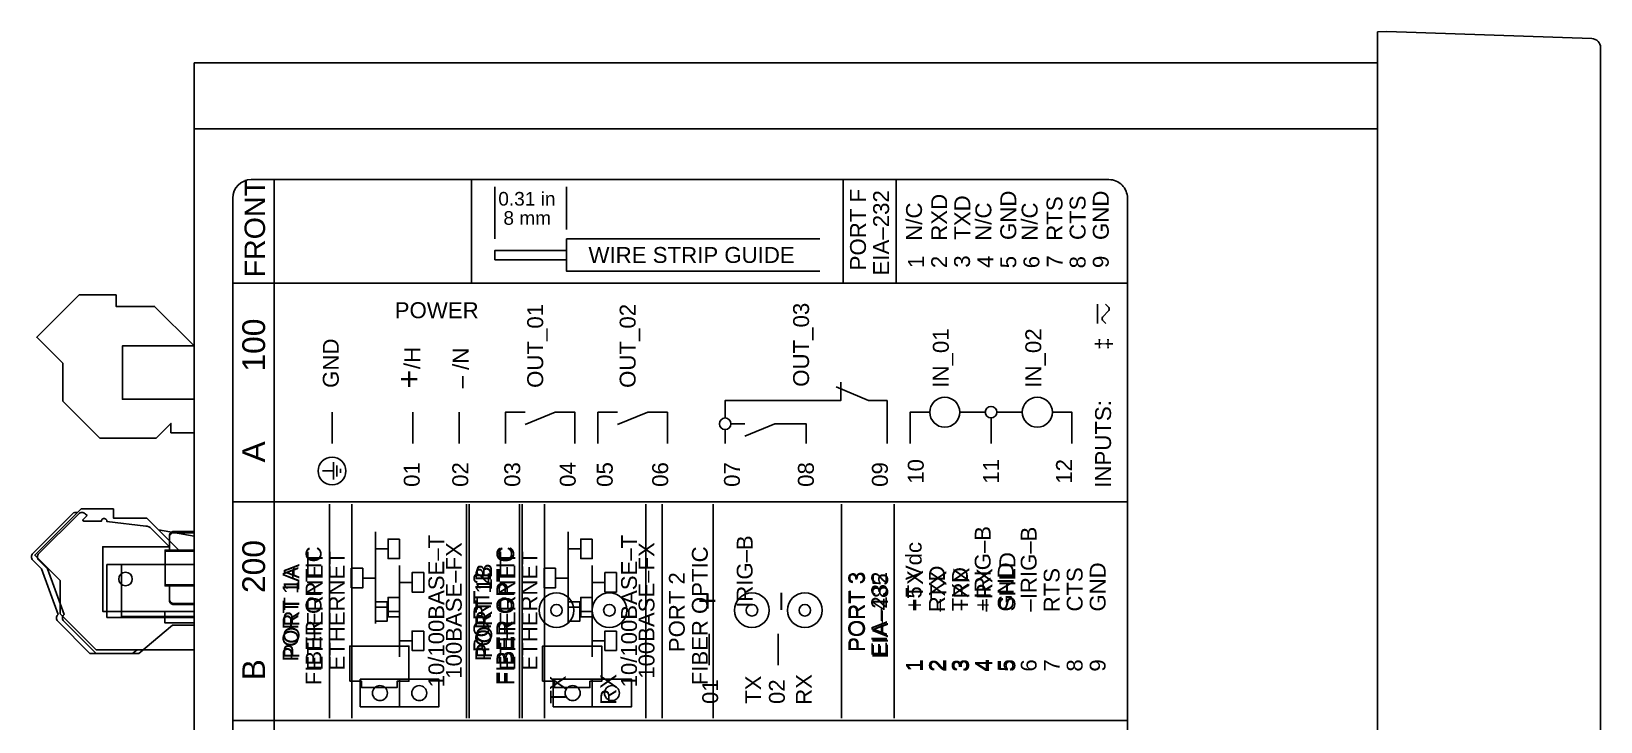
# Model space of a CAD drawing. Extents: x 0.3 to 23.7, y 0.2 to 17.8.
# Drawn here: x 8.79 to 15.58, y 6 to 8.99 of the extents above; entities that cross this region are included whole.
import ezdxf

# ---------------------------------------------------------------- set-up
doc = ezdxf.new("R2010")
doc.units = 0
doc.header["$MEASUREMENT"] = 0
for name, color, linetype in [('1_01__0-__NONE__EIA-232', 7, 'CONTINUOUS'), ('1_02__1-__NONE__EIA-485', 7, 'CONTINUOUS'), ('1_03__2-___1__10-100BASE-T', 7, 'CONTINUOUS'), ('1_04__3-___1__10-100BASE-T', 7, 'CONTINUOUS'), ('1_05__4-___1__100BASE-FX_M', 7, 'CONTINUOUS'), ('1_06__6-___2__10-100BASE-T', 7, 'CONTINUOUS'), ('1_07__8-___2__100BASE-FX_M', 7, 'CONTINUOUS'), ('6_00_____DWG', 7, 'CONTINUOUS')]:
    doc.layers.add(name, color=color, linetype=linetype)
doc.styles.add('ARIAL', font='arial.ttf')

msp = doc.modelspace()

# ---------------------------------------------------------------- linework, layer by layer
at = {"layer": '1_01__0-__NONE__EIA-232'}
for points in [[(10.6718, 6.0198), (10.6718, 6.9448)], [(10.9006, 6.0198), (10.9006, 6.9448)], [(11.4476, 6.0198), (11.4476, 6.9448)], [(12.2931, 6.0198), (12.2931, 6.9448)], [(12.5218, 6.0198), (12.5218, 6.9448)], [(9.4932, 6.7411), (9.3676, 6.7411), (9.3676, 6.5911), (9.4932, 6.5911)], [(9.4932, 6.455), (9.1161, 6.455), (9.1161, 6.6834), (9.3676, 6.6834)], [(11.7212, 6.2489), (11.7212, 6.3839)], [(12.0195, 6.3839), (12.0195, 6.2489)]]:
    msp.add_lwpolyline(points, dxfattribs=at)
for points in [[(9.3873, 6.7597), (9.3079, 6.8391, 0.169586), (9.2845, 6.8504), (9.1164, 6.8695, 1.058395), (9.0928, 6.8709), (9.0159, 6.8709), (9.0109, 6.8758), (9.0304, 6.8953), (9.0221, 6.9037, 0.414214), (8.9942, 6.9037), (8.8216, 6.7311, 0.414214), (8.8216, 6.7032), (8.8599, 6.6649), (8.9316, 6.468), (8.9302, 6.4666, 0.414214), (8.9302, 6.4387), (9.0694, 6.2996), (9.2539, 6.2996), (9.3999, 6.422), (9.4932, 6.422)], [(9.4932, 6.8216), (9.4051, 6.8216, 0.414214), (9.3873, 6.8039), (9.3873, 6.7411)], [(9.3873, 6.5911), (9.3873, 6.5283, 0.414214), (9.4051, 6.5106), (9.4932, 6.5106)]]:
    msp.add_lwpolyline(points, format="xyb", dxfattribs=at)
for centre, radius in [((11.0609, 6.4862), 0.075), ((11.2896, 6.4862), 0.075), ((11.0609, 6.4862), 0.025), ((11.2896, 6.4862), 0.025)]:
    msp.add_circle(centre, radius, dxfattribs=at)
at = {"layer": '1_02__1-__NONE__EIA-485'}
for points in [[(9.4932, 6.7411), (9.4321, 6.7411), (9.2888, 6.8844), (9.1443, 6.8844), (9.1443, 6.9244), (9.0043, 6.9244), (8.8043, 6.7244), (8.9143, 6.6144), (8.9143, 6.4704), (9.0693, 6.3154), (9.4932, 6.3154)], [(10.6718, 6.0198), (10.6718, 6.9448)], [(10.9006, 6.0198), (10.9006, 6.9448)], [(11.4476, 6.0198), (11.4476, 6.9448)], [(12.2931, 6.0198), (12.2931, 6.9448)], [(12.5218, 6.0198), (12.5218, 6.9448)], [(9.3388, 6.8344), (9.4932, 6.8072)], [(9.4932, 6.4589), (9.1793, 6.4589), (9.1793, 6.6839), (9.4932, 6.6839)], [(11.7212, 6.2489), (11.7212, 6.3839)], [(12.0195, 6.3839), (12.0195, 6.2489)]]:
    msp.add_lwpolyline(points, dxfattribs=at)
msp.add_lwpolyline([(8.9883, 6.9084, 0.285461), (8.968, 6.9037), (8.7954, 6.7311, 0.414214), (8.7954, 6.7032), (8.8337, 6.6649), (8.9054, 6.468), (8.904, 6.4666, 0.414214), (8.904, 6.4387), (9.0432, 6.2996), (9.2277, 6.2996), (9.2466, 6.3154)], format="xyb", dxfattribs=at)
for centre, radius in [((11.0609, 6.4862), 0.075), ((11.2896, 6.4862), 0.075), ((11.0609, 6.4862), 0.025), ((11.2896, 6.4862), 0.025)]:
    msp.add_circle(centre, radius, dxfattribs=at)
at = {"layer": '1_03__2-___1__10-100BASE-T'}
for points in [[(10.0794, 6.0198), (10.0794, 6.9448)], [(10.6718, 6.0198), (10.6718, 6.9448)], [(10.9006, 6.0198), (10.9006, 6.9448)], [(11.4476, 6.0198), (11.4476, 6.9448)], [(12.2931, 6.0198), (12.2931, 6.9448)], [(12.5218, 6.0198), (12.5218, 6.9448)], [(10.2777, 6.4291), (10.2777, 6.8253)], [(10.382, 6.7938), (10.382, 6.7098), (10.3321, 6.7098), (10.3321, 6.7938), (10.382, 6.7938)], [(9.4932, 6.7411), (9.3676, 6.7411), (9.3676, 6.5911), (9.4932, 6.5911)], [(10.2777, 6.7518), (10.3293, 6.7518)], [(9.4932, 6.455), (9.1161, 6.455), (9.1161, 6.6834), (9.3676, 6.6834)], [(10.2234, 6.6676), (10.2234, 6.5836), (10.1735, 6.5836), (10.1735, 6.6676), (10.2234, 6.6676)], [(10.2262, 6.6256), (10.2777, 6.6256)], [(10.382, 6.5414), (10.382, 6.4573), (10.3321, 6.4573), (10.3321, 6.5414), (10.382, 6.5414)], [(10.2777, 6.4993), (10.3293, 6.4993)], [(11.7212, 6.2489), (11.7212, 6.3839)], [(12.0195, 6.3839), (12.0195, 6.2489)], [(10.167, 6.1796), (10.2182, 6.1796), (10.2182, 6.152), (10.3717, 6.152), (10.3717, 6.1796), (10.4228, 6.1796), (10.4228, 6.3311), (10.167, 6.3311), (10.167, 6.1796)]]:
    msp.add_lwpolyline(points, dxfattribs=at)
for points in [[(9.3873, 6.7597), (9.3079, 6.8391, 0.169586), (9.2845, 6.8504), (9.1164, 6.8695, 1.058395), (9.0928, 6.8709), (9.0159, 6.8709), (9.0109, 6.8758), (9.0304, 6.8953), (9.0221, 6.9037, 0.414214), (8.9942, 6.9037), (8.8216, 6.7311, 0.414214), (8.8216, 6.7032), (8.8599, 6.6649), (8.9316, 6.468), (8.9302, 6.4666, 0.414214), (8.9302, 6.4387), (9.0694, 6.2996), (9.2539, 6.2996), (9.3999, 6.422), (9.4932, 6.422)], [(9.4932, 6.8216), (9.4051, 6.8216, 0.414214), (9.3873, 6.8039), (9.3873, 6.7411)], [(9.3873, 6.5911), (9.3873, 6.5283, 0.414214), (9.4051, 6.5106), (9.4932, 6.5106)]]:
    msp.add_lwpolyline(points, format="xyb", dxfattribs=at)
for centre, radius in [((11.0609, 6.4862), 0.075), ((11.2896, 6.4862), 0.075), ((11.0609, 6.4862), 0.025), ((11.2896, 6.4862), 0.025)]:
    msp.add_circle(centre, radius, dxfattribs=at)
at = {"layer": '1_04__3-___1__10-100BASE-T'}
for points in [[(9.4932, 6.7411), (9.4321, 6.7411), (9.2888, 6.8844), (9.1443, 6.8844), (9.1443, 6.9244), (9.0043, 6.9244), (8.8043, 6.7244), (8.9143, 6.6144), (8.9143, 6.4704), (9.0693, 6.3154), (9.4932, 6.3154)], [(10.0794, 6.0198), (10.0794, 6.9448)], [(10.6718, 6.0198), (10.6718, 6.9448)], [(10.9006, 6.0198), (10.9006, 6.9448)], [(11.4476, 6.0198), (11.4476, 6.9448)], [(12.2931, 6.0198), (12.2931, 6.9448)], [(12.5218, 6.0198), (12.5218, 6.9448)], [(9.3388, 6.8344), (9.4932, 6.8072)], [(10.2777, 6.4291), (10.2777, 6.8253)], [(10.382, 6.7938), (10.382, 6.7098), (10.3321, 6.7098), (10.3321, 6.7938), (10.382, 6.7938)], [(10.2777, 6.7518), (10.3293, 6.7518)], [(9.4932, 6.4589), (9.1793, 6.4589), (9.1793, 6.6839), (9.4932, 6.6839)], [(10.2234, 6.6676), (10.2234, 6.5836), (10.1735, 6.5836), (10.1735, 6.6676), (10.2234, 6.6676)], [(10.2262, 6.6256), (10.2777, 6.6256)], [(10.382, 6.5414), (10.382, 6.4573), (10.3321, 6.4573), (10.3321, 6.5414), (10.382, 6.5414)], [(10.2777, 6.4993), (10.3293, 6.4993)], [(11.7212, 6.2489), (11.7212, 6.3839)], [(12.0195, 6.3839), (12.0195, 6.2489)], [(10.167, 6.1796), (10.2182, 6.1796), (10.2182, 6.152), (10.3717, 6.152), (10.3717, 6.1796), (10.4228, 6.1796), (10.4228, 6.3311), (10.167, 6.3311), (10.167, 6.1796)]]:
    msp.add_lwpolyline(points, dxfattribs=at)
msp.add_lwpolyline([(8.9883, 6.9084, 0.285461), (8.968, 6.9037), (8.7954, 6.7311, 0.414214), (8.7954, 6.7032), (8.8337, 6.6649), (8.9054, 6.468), (8.904, 6.4666, 0.414214), (8.904, 6.4387), (9.0432, 6.2996), (9.2277, 6.2996), (9.2466, 6.3154)], format="xyb", dxfattribs=at)
for centre, radius in [((11.0609, 6.4862), 0.075), ((11.2896, 6.4862), 0.075), ((11.0609, 6.4862), 0.025), ((11.2896, 6.4862), 0.025)]:
    msp.add_circle(centre, radius, dxfattribs=at)
at = {"layer": '1_05__4-___1__100BASE-FX_M'}
for points in [[(10.1761, 6.0198), (10.1761, 6.9448)], [(10.6838, 6.0198), (10.6838, 6.9448)], [(11.5173, 6.0198), (11.5173, 6.9448)], [(11.7391, 6.0198), (11.7391, 6.9448)], [(12.2931, 6.0198), (12.2931, 6.9448)], [(12.5218, 6.0198), (12.5218, 6.9448)], [(9.4932, 6.4815), (9.0984, 6.4815), (9.0984, 6.761), (9.3873, 6.761)], [(9.4932, 6.7462), (9.3676, 6.7462), (9.3676, 6.5962), (9.4932, 6.5962)], [(10.3823, 6.2842), (10.3823, 6.6804)], [(10.3823, 6.6069), (10.4338, 6.6069)], [(10.4866, 6.6489), (10.4866, 6.5649), (10.4366, 6.5649), (10.4366, 6.6489), (10.4866, 6.6489)], [(10.328, 6.5227), (10.328, 6.4386), (10.278, 6.4386), (10.278, 6.5227), (10.328, 6.5227)], [(9.3662, 6.4815), (9.3662, 6.4319), (9.4932, 6.4319)], [(10.3308, 6.4807), (10.3823, 6.4807)], [(10.4866, 6.3964), (10.4866, 6.3124), (10.4366, 6.3124), (10.4366, 6.3964), (10.4866, 6.3964)], [(10.3823, 6.3544), (10.4338, 6.3544)], [(10.2123, 6.0687), (10.2123, 6.1877), (10.5523, 6.1877), (10.5523, 6.0687), (10.2123, 6.0687)], [(10.3823, 6.0687), (10.3823, 6.1877)]]:
    msp.add_lwpolyline(points, dxfattribs=at)
for points in [[(9.4932, 6.8267), (9.4051, 6.8267, 0.414214), (9.3873, 6.809), (9.3873, 6.7462)], [(9.3873, 6.5962), (9.3873, 6.5334, 0.414214), (9.4051, 6.5157), (9.4932, 6.5157)]]:
    msp.add_lwpolyline(points, format="xyb", dxfattribs=at)
for centre, radius in [((9.1968, 6.6213), 0.0295), ((11.9063, 6.4862), 0.075), ((12.1351, 6.4862), 0.075), ((11.9063, 6.4862), 0.025), ((12.1351, 6.4862), 0.025), ((10.2973, 6.1281), 0.0325), ((10.4673, 6.1281), 0.0325)]:
    msp.add_circle(centre, radius, dxfattribs=at)
at = {"layer": '1_06__6-___2__10-100BASE-T'}
for points in [[(10.0794, 6.0198), (10.0794, 6.9448)], [(10.6838, 6.0198), (10.6838, 6.9448)], [(10.9129, 6.0198), (10.9129, 6.9448)], [(11.5173, 6.0198), (11.5173, 6.9448)], [(11.7391, 6.0198), (11.7391, 6.9448)], [(12.2931, 6.0198), (12.2931, 6.9448)], [(12.5218, 6.0198), (12.5218, 6.9448)], [(10.2777, 6.4291), (10.2777, 6.8253)], [(10.382, 6.7938), (10.382, 6.7098), (10.3321, 6.7098), (10.3321, 6.7938), (10.382, 6.7938)], [(11.1112, 6.4291), (11.1112, 6.8253)], [(11.2155, 6.7938), (11.2155, 6.7098), (11.1655, 6.7098), (11.1655, 6.7938), (11.2155, 6.7938)], [(9.4932, 6.4815), (9.0984, 6.4815), (9.0984, 6.761), (9.3873, 6.761)], [(9.4932, 6.7462), (9.3676, 6.7462), (9.3676, 6.5962), (9.4932, 6.5962)], [(10.2777, 6.7518), (10.3293, 6.7518)], [(11.1112, 6.7518), (11.1627, 6.7518)], [(10.2234, 6.6676), (10.2234, 6.5836), (10.1735, 6.5836), (10.1735, 6.6676), (10.2234, 6.6676)], [(11.0569, 6.6676), (11.0569, 6.5836), (11.0069, 6.5836), (11.0069, 6.6676), (11.0569, 6.6676)], [(10.2262, 6.6256), (10.2777, 6.6256)], [(11.0597, 6.6256), (11.1112, 6.6256)], [(10.382, 6.5414), (10.382, 6.4573), (10.3321, 6.4573), (10.3321, 6.5414), (10.382, 6.5414)], [(11.2155, 6.5414), (11.2155, 6.4573), (11.1655, 6.4573), (11.1655, 6.5414), (11.2155, 6.5414)], [(10.2777, 6.4993), (10.3293, 6.4993)], [(11.1112, 6.4993), (11.1627, 6.4993)], [(10.167, 6.1796), (10.2182, 6.1796), (10.2182, 6.152), (10.3717, 6.152), (10.3717, 6.1796), (10.4228, 6.1796), (10.4228, 6.3311), (10.167, 6.3311), (10.167, 6.1796)], [(11.0005, 6.1796), (11.0517, 6.1796), (11.0517, 6.152), (11.2052, 6.152), (11.2052, 6.1796), (11.2563, 6.1796), (11.2563, 6.3311), (11.0005, 6.3311), (11.0005, 6.1796)]]:
    msp.add_lwpolyline(points, dxfattribs=at)
for points in [[(9.4932, 6.8267), (9.4051, 6.8267, 0.414214), (9.3873, 6.809), (9.3873, 6.7462)], [(9.3873, 6.5962), (9.3873, 6.5334, 0.414214), (9.4051, 6.5157), (9.4932, 6.5157)]]:
    msp.add_lwpolyline(points, format="xyb", dxfattribs=at)
for centre, radius in [((9.1968, 6.6213), 0.0295), ((11.9063, 6.4862), 0.075), ((12.1351, 6.4862), 0.075), ((11.9063, 6.4862), 0.025), ((12.1351, 6.4862), 0.025)]:
    msp.add_circle(centre, radius, dxfattribs=at)
at = {"layer": '1_07__8-___2__100BASE-FX_M'}
for points in [[(10.1761, 6.0198), (10.1761, 6.9448)], [(10.6838, 6.0198), (10.6838, 6.9448)], [(11.0095, 6.0198), (11.0095, 6.9448)], [(11.5173, 6.0198), (11.5173, 6.9448)], [(11.7391, 6.0198), (11.7391, 6.9448)], [(12.2931, 6.0198), (12.2931, 6.9448)], [(12.5218, 6.0198), (12.5218, 6.9448)], [(9.4932, 6.4815), (9.0984, 6.4815), (9.0984, 6.761), (9.3873, 6.761)], [(9.4932, 6.7462), (9.3676, 6.7462), (9.3676, 6.5962), (9.4932, 6.5962)], [(10.3823, 6.2842), (10.3823, 6.6804)], [(11.2158, 6.2842), (11.2158, 6.6804)], [(10.3823, 6.6069), (10.4338, 6.6069)], [(10.4866, 6.6489), (10.4866, 6.5649), (10.4366, 6.5649), (10.4366, 6.6489), (10.4866, 6.6489)], [(11.2158, 6.6069), (11.2673, 6.6069)], [(11.3201, 6.6489), (11.3201, 6.5649), (11.2701, 6.5649), (11.2701, 6.6489), (11.3201, 6.6489)], [(10.328, 6.5227), (10.328, 6.4386), (10.278, 6.4386), (10.278, 6.5227), (10.328, 6.5227)], [(11.1614, 6.5227), (11.1614, 6.4386), (11.1115, 6.4386), (11.1115, 6.5227), (11.1614, 6.5227)], [(9.3662, 6.4815), (9.3662, 6.4319), (9.4932, 6.4319)], [(10.3308, 6.4807), (10.3823, 6.4807)], [(11.1642, 6.4807), (11.2158, 6.4807)], [(10.4866, 6.3964), (10.4866, 6.3124), (10.4366, 6.3124), (10.4366, 6.3964), (10.4866, 6.3964)], [(11.3201, 6.3964), (11.3201, 6.3124), (11.2701, 6.3124), (11.2701, 6.3964), (11.3201, 6.3964)], [(10.3823, 6.3544), (10.4338, 6.3544)], [(11.2158, 6.3544), (11.2673, 6.3544)], [(10.2123, 6.0687), (10.2123, 6.1877), (10.5523, 6.1877), (10.5523, 6.0687), (10.2123, 6.0687)], [(10.3823, 6.0687), (10.3823, 6.1877)], [(11.0458, 6.0687), (11.0458, 6.1877), (11.3858, 6.1877), (11.3858, 6.0687), (11.0458, 6.0687)], [(11.2158, 6.0687), (11.2158, 6.1877)]]:
    msp.add_lwpolyline(points, dxfattribs=at)
for points in [[(9.4932, 6.8267), (9.4051, 6.8267, 0.414214), (9.3873, 6.809), (9.3873, 6.7462)], [(9.3873, 6.5962), (9.3873, 6.5334, 0.414214), (9.4051, 6.5157), (9.4932, 6.5157)]]:
    msp.add_lwpolyline(points, format="xyb", dxfattribs=at)
for centre, radius in [((9.1968, 6.6213), 0.0295), ((11.9063, 6.4862), 0.075), ((12.1351, 6.4862), 0.075), ((11.9063, 6.4862), 0.025), ((12.1351, 6.4862), 0.025), ((10.2973, 6.1281), 0.0325), ((10.4673, 6.1281), 0.0325), ((11.1308, 6.1281), 0.0325), ((11.3008, 6.1281), 0.0325)]:
    msp.add_circle(centre, radius, dxfattribs=at)
at = {"layer": '6_00_____DWG'}
for points in [[(14.6123, 8.9874), (14.6123, 1.434), (14.6523, 1.4326), (15.5388, 1.4635, 0.404026), (15.5768, 1.5029), (15.5768, 8.9185, 0.404026), (15.5388, 8.9579), (14.6523, 8.9888), (14.6123, 8.9874)], [(13.4504, 8.3481), (9.7405, 8.3481, 0.414213), (9.6605, 8.2681), (9.6605, 2.1031, 0.414212), (9.7405, 2.0231), (13.4504, 2.0231, 0.414211), (13.5304, 2.1031), (13.5304, 8.2681, 0.414219)]]:
    msp.add_lwpolyline(points, format="xyb", close=True, dxfattribs=at)
msp.add_lwpolyline([(9.4932, 8.8524), (14.6123, 8.8524), (14.6123, 1.569), (9.4932, 1.569)], close=True, dxfattribs=at)
for points in [[(14.6123, 8.567), (9.4932, 8.567)], [(9.8402, 8.3481), (9.8402, 2.0231)], [(10.6926, 8.3481), (10.6926, 7.8998)], [(10.7946, 8.0918), (10.7946, 8.3173)], [(11.1046, 8.1318), (11.1046, 8.3173)], [(12.3004, 8.3481), (12.3004, 7.8998)], [(12.5304, 7.8998), (12.5304, 8.3481)], [(12.2004, 7.9518), (11.1046, 7.9518), (11.1046, 8.0918), (12.2004, 8.0918)], [(10.7946, 8.0018), (10.7946, 8.0418), (11.1046, 8.0418), (11.1046, 8.0018), (10.7946, 8.0018)], [(13.5304, 7.8998), (9.6605, 7.8998)], [(9.4932, 7.6288), (9.3222, 7.7998), (9.1562, 7.7998), (9.1562, 7.8498), (8.9962, 7.8498), (8.8132, 7.6668), (8.9262, 7.5538), (8.9262, 7.3898), (9.0862, 7.2298), (9.3292, 7.2298), (9.3932, 7.2938), (9.3932, 7.2538), (9.4932, 7.2538)], [(13.4014, 7.7265), (13.4014, 7.8095)], [(9.4932, 7.6288), (9.1832, 7.6288), (9.1832, 7.3988), (9.4932, 7.3988)], [(11.7903, 7.3175), (11.7903, 7.3925), (12.2904, 7.3925), (12.2904, 7.3925), (12.2904, 7.4724)], [(12.2704, 7.4525), (12.4104, 7.3925), (12.4904, 7.3925), (12.4904, 7.2075)], [(10.0902, 7.2075), (10.0902, 7.3425)], [(10.0902, 7.2075), (10.0902, 7.3425)], [(10.4402, 7.2075), (10.4402, 7.3425)], [(10.6403, 7.3425), (10.6403, 7.2075)], [(10.8403, 7.2075), (10.8403, 7.3425), (10.9254, 7.3425)], [(10.9255, 7.2888), (11.0554, 7.3425), (11.1404, 7.3425), (11.1404, 7.2075)], [(11.2403, 7.2075), (11.2403, 7.3425), (11.3254, 7.3425)], [(11.3254, 7.2888), (11.4554, 7.3425), (11.5404, 7.3425), (11.5404, 7.2075)], [(12.5904, 7.2075), (12.5904, 7.3425), (12.6754, 7.3425)], [(12.8054, 7.3425), (12.9154, 7.3425)], [(12.9654, 7.3425), (13.0755, 7.3425)], [(13.2055, 7.3425), (13.2905, 7.3425), (13.2905, 7.2075)], [(11.7904, 7.2075), (11.7904, 7.2675)], [(11.8154, 7.2925), (11.8754, 7.2925)], [(11.8755, 7.2388), (12.0054, 7.2925), (12.1403, 7.2925), (12.1403, 7.2075)], [(12.9404, 7.3175), (12.9404, 7.2075)], [(10.0962, 7.0884), (10.0482, 7.0884)], [(10.0962, 7.051), (10.0962, 7.1258)], [(10.1112, 7.0648), (10.1112, 7.1121)], [(10.1262, 7.0798), (10.1262, 7.0971)], [(13.5304, 6.9548), (9.6605, 6.9548)], [(13.5304, 6.0098), (9.6605, 6.0098)]]:
    msp.add_lwpolyline(points, dxfattribs=at)
msp.add_lwpolyline([(13.4368, 7.7265), (13.423, 7.7405, -0.328455), (13.4251, 7.7565), (13.4472, 7.7788, 0.339292), (13.4493, 7.7947), (13.4348, 7.8095)], format="xyb", dxfattribs=at)
for centre, radius in [((12.7404, 7.3425), 0.065), ((13.1405, 7.3425), 0.065), ((12.9404, 7.3425), 0.025), ((11.7904, 7.2925), 0.025), ((10.0902, 7.0884), 0.06)]:
    msp.add_circle(centre, radius, dxfattribs=at)

# ---------------------------------------------------------------- texts
at = {"layer": '1_01__0-__NONE__EIA-232', "style": 'ARIAL'}
for s, height, p in [('IRIG–B', 0.06846, (11.909, 6.4965)), ('+IRIG–B', 0.06846, (12.9384, 6.4809)), ('–IRIG–B', 0.06846, (13.1373, 6.4808)), ('FIBER OPTIC', 0.068457, (10.8696, 6.1619)), ('+5 Vdc', 0.06846, (12.6401, 6.4809)), ('RXD', 0.06846, (12.7406, 6.4775)), ('TXD', 0.06846, (12.8401, 6.4817)), ('GND', 0.06846, (13.0379, 6.4807)), ('RTS', 0.06846, (13.2368, 6.4775)), ('CTS', 0.06846, (13.3363, 6.4807)), ('GND', 0.06846, (13.4357, 6.4807)), ('PORT 2', 0.06846, (10.7702, 6.3053)), ('PORT 3', 0.06846, (12.3914, 6.3063)), ('EIA–232', 0.06846, (12.4909, 6.2859)), ('+', 0.0978, (11.7608, 6.4868)), ('–', 0.0978, (12.0691, 6.4866)), ('1', 0.0685, (12.6411, 6.2209)), ('2', 0.0685, (12.7406, 6.2209)), ('3', 0.0685, (12.839, 6.2209)), ('4', 0.0685, (12.9395, 6.2209)), ('5', 0.0685, (13.0378, 6.2211)), ('6', 0.0685, (13.1373, 6.2209)), ('7', 0.0685, (13.2378, 6.2209)), ('8', 0.0685, (13.3362, 6.2209)), ('9', 0.0685, (13.4357, 6.2209)), ('TX', 0.06846, (11.1007, 6.0817)), ('RX', 0.06846, (11.3194, 6.0775)), ('01', 0.06846, (11.7598, 6.081)), ('02', 0.06846, (12.0483, 6.081))]:
    msp.add_text(s, height=height, rotation=90, dxfattribs=at).set_placement(p)
at = {"layer": '1_02__1-__NONE__EIA-485', "style": 'ARIAL'}
for s, height, p in [('IRIG–B', 0.06846, (11.909, 6.4965)), ('FIBER OPTIC', 0.068457, (10.8696, 6.1619)), ('SHLD', 0.06883, (13.0454, 6.4811)), ('+TX', 0.06883, (12.6465, 6.4808)), ('–TX', 0.06883, (12.7465, 6.4808)), ('+RX', 0.06883, (12.8465, 6.4808)), ('–RX', 0.06883, (12.9465, 6.4808)), ('PORT 2', 0.06846, (10.7702, 6.3053)), ('PORT 3', 0.06883, (12.3953, 6.306)), ('EIA–485', 0.06883, (12.4953, 6.2773)), ('+', 0.0978, (11.7608, 6.4868)), ('–', 0.0978, (12.0691, 6.4866)), ('1', 0.0688, (12.6464, 6.2209)), ('2', 0.0688, (12.7464, 6.2209)), ('3', 0.0688, (12.8453, 6.2209)), ('4', 0.0688, (12.9464, 6.2209)), ('5', 0.0688, (13.0453, 6.2209)), ('TX', 0.06846, (11.1007, 6.0817)), ('RX', 0.06846, (11.3194, 6.0775)), ('01', 0.06846, (11.7598, 6.081)), ('02', 0.06846, (12.0483, 6.081))]:
    msp.add_text(s, height=height, rotation=90, dxfattribs=at).set_placement(p)
at = {"layer": '1_03__2-___1__10-100BASE-T', "style": 'ARIAL'}
for s, height, p in [('10/100BASE–T', 0.068457, (10.5753, 6.1529)), ('IRIG–B', 0.06846, (11.909, 6.4965)), ('+IRIG–B', 0.06846, (12.9384, 6.4809)), ('–IRIG–B', 0.06846, (13.1373, 6.4808)), ('ETHERNET', 0.06846, (10.0495, 6.2257)), ('FIBER OPTIC', 0.068457, (10.8696, 6.1619)), ('+5 Vdc', 0.06846, (12.6401, 6.4809)), ('RXD', 0.06846, (12.7406, 6.4775)), ('TXD', 0.06846, (12.8401, 6.4817)), ('GND', 0.06846, (13.0379, 6.4807)), ('RTS', 0.06846, (13.2368, 6.4775)), ('CTS', 0.06846, (13.3363, 6.4807)), ('GND', 0.06846, (13.4357, 6.4807)), ('PORT 1', 0.06846, (9.949, 6.2776)), ('PORT 2', 0.06846, (10.7702, 6.3053)), ('PORT 3', 0.06846, (12.3914, 6.3063)), ('EIA–232', 0.06846, (12.4909, 6.2859)), ('+', 0.0978, (11.7608, 6.4868)), ('–', 0.0978, (12.0691, 6.4866)), ('1', 0.0685, (12.6411, 6.2209)), ('2', 0.0685, (12.7406, 6.2209)), ('3', 0.0685, (12.839, 6.2209)), ('4', 0.0685, (12.9395, 6.2209)), ('5', 0.0685, (13.0378, 6.2211)), ('6', 0.0685, (13.1373, 6.2209)), ('7', 0.0685, (13.2378, 6.2209)), ('8', 0.0685, (13.3362, 6.2209)), ('9', 0.0685, (13.4357, 6.2209)), ('TX', 0.06846, (11.1007, 6.0817)), ('RX', 0.06846, (11.3194, 6.0775)), ('01', 0.06846, (11.7598, 6.081)), ('02', 0.06846, (12.0483, 6.081))]:
    msp.add_text(s, height=height, rotation=90, dxfattribs=at).set_placement(p)
at = {"layer": '1_04__3-___1__10-100BASE-T', "style": 'ARIAL'}
for s, height, p in [('10/100BASE–T', 0.068457, (10.5753, 6.1529)), ('IRIG–B', 0.06846, (11.909, 6.4965)), ('ETHERNET', 0.06846, (10.0495, 6.2257)), ('FIBER OPTIC', 0.068457, (10.8696, 6.1619)), ('SHLD', 0.06883, (13.0454, 6.4811)), ('+TX', 0.06883, (12.6465, 6.4808)), ('–TX', 0.06883, (12.7465, 6.4808)), ('+RX', 0.06883, (12.8465, 6.4808)), ('–RX', 0.06883, (12.9465, 6.4808)), ('PORT 1', 0.06846, (9.949, 6.2776)), ('PORT 2', 0.06846, (10.7702, 6.3053)), ('PORT 3', 0.06883, (12.3953, 6.306)), ('EIA–485', 0.06883, (12.4953, 6.2773)), ('+', 0.0978, (11.7608, 6.4868)), ('–', 0.0978, (12.0691, 6.4866)), ('1', 0.0688, (12.6464, 6.2209)), ('2', 0.0688, (12.7464, 6.2209)), ('3', 0.0688, (12.8453, 6.2209)), ('4', 0.0688, (12.9464, 6.2209)), ('5', 0.0688, (13.0453, 6.2209)), ('TX', 0.06846, (11.1007, 6.0817)), ('RX', 0.06846, (11.3194, 6.0775)), ('01', 0.06846, (11.7598, 6.081)), ('02', 0.06846, (12.0483, 6.081))]:
    msp.add_text(s, height=height, rotation=90, dxfattribs=at).set_placement(p)
at = {"layer": '1_05__4-___1__100BASE-FX_M', "style": 'ARIAL'}
for s, height, p in [('+IRIG–B', 0.06846, (12.9384, 6.4809)), ('–IRIG–B', 0.06846, (13.1373, 6.4808)), ('FIBER OPTIC', 0.068457, (10.0443, 6.1619)), ('ETHERNET', 0.06846, (10.1448, 6.2257)), ('100BASE–FX', 0.06846, (10.651, 6.1902)), ('FIBER OPTIC', 0.068457, (11.7151, 6.1619)), ('+5 Vdc', 0.06846, (12.6401, 6.4809)), ('PORT 1A', 0.06846, (9.9447, 6.2644)), ('RXD', 0.06846, (12.7406, 6.4775)), ('TXD', 0.06846, (12.8401, 6.4817)), ('GND', 0.06846, (13.0379, 6.4807)), ('RTS', 0.06846, (13.2368, 6.4775)), ('CTS', 0.06846, (13.3363, 6.4807)), ('GND', 0.06846, (13.4357, 6.4807)), ('PORT 2', 0.06846, (11.6156, 6.3053)), ('PORT 3', 0.06846, (12.3914, 6.3063)), ('EIA–232', 0.06846, (12.4909, 6.2859)), ('1', 0.0685, (12.6411, 6.2209)), ('2', 0.0685, (12.7406, 6.2209)), ('3', 0.0685, (12.839, 6.2209)), ('4', 0.0685, (12.9395, 6.2209)), ('5', 0.0685, (13.0378, 6.2211)), ('6', 0.0685, (13.1373, 6.2209)), ('7', 0.0685, (13.2378, 6.2209)), ('8', 0.0685, (13.3362, 6.2209)), ('9', 0.0685, (13.4357, 6.2209)), ('TX', 0.06846, (11.9461, 6.0817)), ('RX', 0.06846, (12.1649, 6.0775))]:
    msp.add_text(s, height=height, rotation=90, dxfattribs=at).set_placement(p)
at = {"layer": '1_06__6-___2__10-100BASE-T', "style": 'ARIAL'}
for s, height, p in [('10/100BASE–T', 0.068457, (10.5753, 6.1529)), ('10/100BASE–T', 0.068457, (11.4088, 6.1529)), ('+IRIG–B', 0.06846, (12.9384, 6.4809)), ('–IRIG–B', 0.06846, (13.1373, 6.4808)), ('ETHERNET', 0.06846, (10.0495, 6.2257)), ('ETHERNET', 0.06846, (10.883, 6.2257)), ('FIBER OPTIC', 0.068457, (11.7151, 6.1619)), ('+5 Vdc', 0.06846, (12.6401, 6.4809)), ('PORT 1A', 0.06846, (9.949, 6.2776)), ('PORT 1B', 0.06846, (10.7825, 6.2794)), ('RXD', 0.06846, (12.7406, 6.4775)), ('TXD', 0.06846, (12.8401, 6.4817)), ('GND', 0.06846, (13.0379, 6.4807)), ('RTS', 0.06846, (13.2368, 6.4775)), ('CTS', 0.06846, (13.3363, 6.4807)), ('GND', 0.06846, (13.4357, 6.4807)), ('PORT 2', 0.06846, (11.6156, 6.3053)), ('PORT 3', 0.06846, (12.3914, 6.3063)), ('EIA–232', 0.06846, (12.4909, 6.2859)), ('1', 0.0685, (12.6411, 6.2209)), ('2', 0.0685, (12.7406, 6.2209)), ('3', 0.0685, (12.839, 6.2209)), ('4', 0.0685, (12.9395, 6.2209)), ('5', 0.0685, (13.0378, 6.2211)), ('6', 0.0685, (13.1373, 6.2209)), ('7', 0.0685, (13.2378, 6.2209)), ('8', 0.0685, (13.3362, 6.2209)), ('9', 0.0685, (13.4357, 6.2209)), ('TX', 0.06846, (11.9461, 6.0817)), ('RX', 0.06846, (12.1649, 6.0775))]:
    msp.add_text(s, height=height, rotation=90, dxfattribs=at).set_placement(p)
at = {"layer": '1_07__8-___2__100BASE-FX_M', "style": 'ARIAL'}
for s, height, p in [('+IRIG–B', 0.06846, (12.9384, 6.4809)), ('–IRIG–B', 0.06846, (13.1373, 6.4808)), ('FIBER OPTIC', 0.068457, (10.0443, 6.1619)), ('ETHERNET', 0.06846, (10.1448, 6.2257)), ('100BASE–FX', 0.06846, (10.651, 6.1902)), ('FIBER OPTIC', 0.068457, (10.8778, 6.1619)), ('ETHERNET', 0.06846, (10.9783, 6.2257)), ('100BASE–FX', 0.06846, (11.4845, 6.1902)), ('FIBER OPTIC', 0.068457, (11.7151, 6.1619)), ('+5 Vdc', 0.06846, (12.6401, 6.4809)), ('PORT 1A', 0.06846, (9.9447, 6.2644)), ('PORT 1B', 0.06846, (10.7782, 6.2662)), ('RXD', 0.06846, (12.7406, 6.4775)), ('TXD', 0.06846, (12.8401, 6.4817)), ('GND', 0.06846, (13.0379, 6.4807)), ('RTS', 0.06846, (13.2368, 6.4775)), ('CTS', 0.06846, (13.3363, 6.4807)), ('GND', 0.06846, (13.4357, 6.4807)), ('PORT 2', 0.06846, (11.6156, 6.3053)), ('PORT 3', 0.06846, (12.3914, 6.3063)), ('EIA–232', 0.06846, (12.4909, 6.2859)), ('1', 0.0685, (12.6411, 6.2209)), ('2', 0.0685, (12.7406, 6.2209)), ('3', 0.0685, (12.839, 6.2209)), ('4', 0.0685, (12.9395, 6.2209)), ('5', 0.0685, (13.0378, 6.2211)), ('6', 0.0685, (13.1373, 6.2209)), ('7', 0.0685, (13.2378, 6.2209)), ('8', 0.0685, (13.3362, 6.2209)), ('9', 0.0685, (13.4357, 6.2209)), ('TX', 0.06846, (11.9461, 6.0817)), ('RX', 0.06846, (12.1649, 6.0775))]:
    msp.add_text(s, height=height, rotation=90, dxfattribs=at).set_placement(p)
at = {"layer": '6_00_____DWG', "style": 'ARIAL'}
for s, height, p in [('FRONT', 0.0885, (9.8003, 7.9251)), ('PORT F', 0.06883, (12.3993, 7.9555)), ('EIA–232', 0.06883, (12.4993, 7.9336)), ('RXD', 0.06883, (12.7504, 8.0836)), ('GND', 0.06883, (13.0493, 8.0868)), ('GND', 0.06883, (13.4494, 8.0868)), ('N/C', 0.06883, (12.6416, 8.0836)), ('TXD', 0.06883, (12.8504, 8.0878)), ('N/C', 0.06883, (12.9416, 8.0836)), ('N/C', 0.06883, (13.1416, 8.0836)), ('RTS', 0.06883, (13.2493, 8.0836)), ('CTS', 0.06883, (13.3493, 8.0868)), ('1', 0.0688, (12.6504, 7.9656)), ('2', 0.0688, (12.7504, 7.9652)), ('3', 0.0688, (12.8493, 7.9672)), ('4', 0.0688, (12.9504, 7.9659)), ('5', 0.0688, (13.0493, 7.9646)), ('6', 0.0688, (13.1493, 7.9646)), ('7', 0.0688, (13.2504, 7.9675)), ('8', 0.0688, (13.3493, 7.9641)), ('9', 0.0688, (13.4493, 7.9656)), ('OUT_01', 0.06883, (11.0031, 7.4474)), ('OUT_02', 0.06883, (11.403, 7.4474)), ('OUT_03', 0.06883, (12.1531, 7.4524)), ('100', 0.09833, (9.8003, 7.5181)), ('IN_01', 0.06883, (12.7574, 7.4484)), ('IN_02', 0.06883, (13.1575, 7.4484)), ('GND', 0.06883, (10.1191, 7.4474)), ('/H', 0.06883, (10.4714, 7.5287)), ('– /N', 0.06883, (10.6813, 7.4452)), ('‡', 0.0688, (13.4604, 7.6115)), ('+', 0.0983, (10.4714, 7.4454)), ('INPUTS:', 0.06883, (13.4593, 7.0157)), ('A', 0.0983, (9.8003, 7.1252)), ('10', 0.06883, (12.6491, 7.033)), ('11', 0.06883, (12.9751, 7.033)), ('12', 0.06883, (13.2902, 7.033)), ('01', 0.06883, (10.4691, 7.0196)), ('02', 0.06883, (10.6791, 7.0196)), ('03', 0.06883, (10.9039, 7.0196)), ('04', 0.06883, (11.1439, 7.0196)), ('05', 0.06883, (11.3039, 7.0196)), ('06', 0.06883, (11.5437, 7.0196)), ('07', 0.06883, (11.8542, 7.0196)), ('08', 0.06883, (12.1739, 7.0196)), ('09', 0.06883, (12.494, 7.0196)), ('200', 0.09833, (9.8003, 6.5607)), ('B', 0.0983, (9.8003, 6.183))]:
    msp.add_text(s, height=height, rotation=90, dxfattribs=at).set_placement(p)
for s, height, p in [('0.31 in', 0.059, (10.8091, 8.2357)), ('8 mm', 0.059, (10.8313, 8.1527)), ('WIRE STRIP GUIDE', 0.068833, (11.1993, 7.9878)), ('POWER', 0.06883, (10.361, 7.749))]:
    msp.add_text(s, height=height, dxfattribs=at).set_placement(p)

doc.saveas('drawing.dxf')
